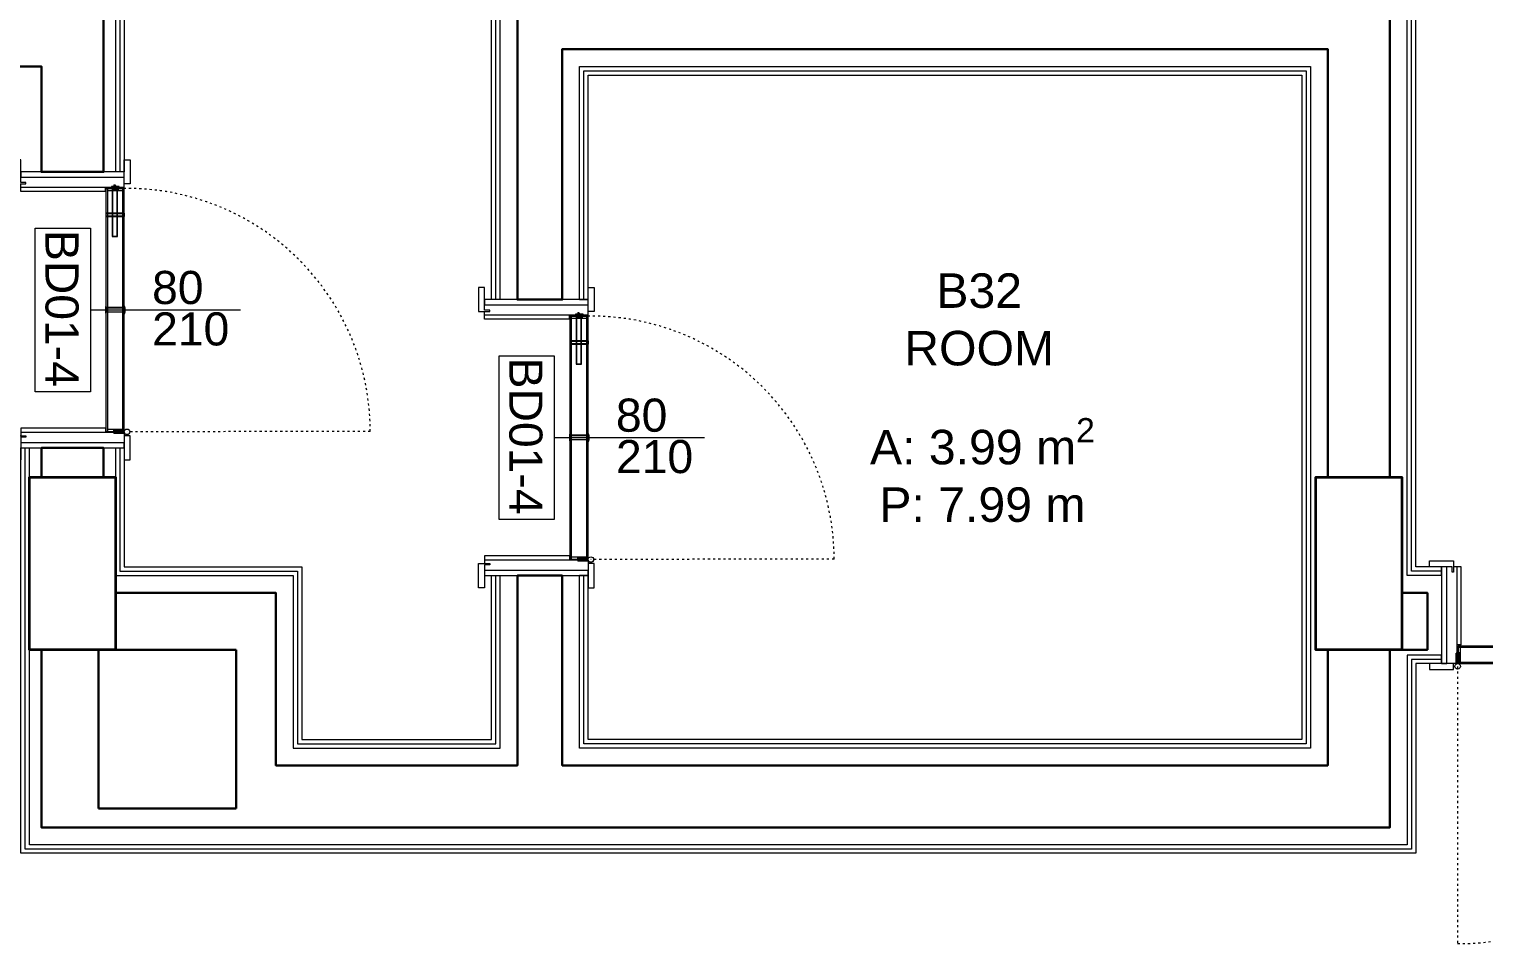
# Model space of a CAD drawing. Header units: centimetres. Extents: x 118932 to 154602, y -32682 to -23521.
# Drawn here: x 127957.7 to 128379.6, y -30261.6 to -29996.5 of the extents above; entities that cross this region are included whole.
import ezdxf

# ---------------------------------------------------------------- set-up
doc = ezdxf.new("R2010")
doc.units = ezdxf.units.CM
doc.header["$LTSCALE"] = 50
doc.header["$MEASUREMENT"] = 0
doc.linetypes.add('ACAD_ISO03W100', pattern=[30, 12, -18])
for name, color, linetype, lineweight, true_color in [('GEN_00_BL_Yazı', 7, 'Continuous', 0, 0x4f5250), ('GEN_00_BL_Ölçü Dış', 7, 'Continuous', 5, 0x766a5e), ('GEN_01_TA_Kolon', 7, 'Continuous', 35, 0xd05d28), ('GEN_02_TF_Kapı', 7, 'Continuous', 9, 0x4a3526), ('GEN_05_ML_Ahşap', 7, 'Continuous', 9, 0x745e3d), ('GEN_05_ML_Alçıpan_giydirme', 7, 'Continuous', 18, 0x7ebab5), ('GEN_06_GR_İnce', 7, 'Continuous', 13, 0xb0b0a9), ('KALACAK DUVARLAR', 7, 'Continuous', 30, 0x005387)]:
    doc.layers.add(name, color=color, linetype=linetype, lineweight=lineweight, true_color=true_color)
doc.styles.add('ARIAL', font='arial.ttf')
doc.styles.add('arial_1_18', font='arial.ttf', dxfattribs={"height": 0.2})

# ---------------------------------------------------------------- blocks, each defined once
blk = doc.blocks.new('LEVEL -1_B BLOK_KOLON')
at = {"layer": 'GEN_01_TA_Kolon', "elevation": 0, "flags": 128}
for points in [[(53849.91, 7365.18), (53849.91, 7315.18), (53824.91, 7315.18), (53824.91, 7365.18), (53849.91, 7365.18), (53849.91, 7315.18), (53824.91, 7315.18), (53824.91, 7365.18)], [(54222.91, 7315.18), (54197.91, 7315.18), (54197.91, 7365.18), (54222.91, 7365.18)]]:
    blk.add_lwpolyline(points, close=True, dxfattribs=at)
blk.add_lwpolyline([(54222.91, 7331.68), (54222.91, 7315.18), (54197.91, 7315.18), (54197.91, 7365.18), (54222.91, 7365.18)], dxfattribs=at)
blk = doc.blocks.new('PP_Level-1_Bblok_YeniDuvarlar')
at = {"layer": 'GEN_05_ML_Alçıpan_giydirme', "elevation": 0}
for points in [[(897.54, 597.71), (895.04, 597.71), (895.04, 690.79), (1130.04, 690.79), (1130.04, 1086.2)], [(896.29, 597.71), (896.29, 689.54), (1131.29, 689.54), (1131.29, 1086.2)], [(897.54, 597.71), (897.54, 688.29), (1132.54, 688.29), (1132.54, 1084.66)], [(1170.54, 517.71), (1170.54, 520.21), (1163.04, 520.21), (1163.04, 1071.17), (1182.82, 1071.17), (1182.82, 1078.67)], [(1170.54, 517.71), (1160.54, 517.71), (1160.54, 1073.67), (1182.82, 1073.67)], [(1170.54, 518.96), (1161.79, 518.96), (1161.79, 1072.42), (1182.82, 1072.42)], [(777.54, 696.29), (788.54, 696.29), (788.54, 634.71), (786.04, 634.71)], [(777.54, 695.04), (787.29, 695.04), (787.29, 634.71)], [(777.54, 693.79), (786.04, 693.79), (786.04, 634.71)], [(920.54, 597.71), (920.54, 665.29), (1132.54, 665.29), (1132.54, 467.73), (920.54, 467.73), (920.54, 517.71)], [(920.54, 597.71), (923.04, 597.71), (923.04, 662.79), (1130.04, 662.79), (1130.04, 470.23), (923.04, 470.23), (923.04, 517.71), (920.54, 517.71)], [(921.79, 597.71), (921.79, 664.04), (1131.29, 664.04), (1131.29, 468.98), (921.79, 468.98), (921.79, 517.71)], [(786.04, 634.71), (777.55, 634.71)], [(1170.54, 492.2), (1163.04, 492.2), (1163.04, 437.23), (758.54, 437.23), (758.54, 554.71), (761.04, 554.71)], [(1170.54, 493.45), (1161.79, 493.45), (1161.79, 438.48), (759.79, 438.48), (759.79, 554.71)], [(1170.54, 494.7), (1160.54, 494.7), (1160.54, 439.73), (761.04, 439.73), (761.04, 554.71)], [(786.04, 554.71), (786.04, 517.71), (837.52, 517.71), (837.52, 467.73), (897.54, 467.73), (897.54, 517.71)], [(786.04, 554.71), (788.54, 554.71), (788.54, 520.21), (840.02, 520.21), (840.02, 470.23), (895.04, 470.23), (895.04, 517.71), (897.54, 517.71)], [(787.29, 554.71), (787.29, 518.96), (838.77, 518.96), (838.77, 468.98), (896.29, 468.98), (896.29, 517.71)], [(1170.54, 492.2), (1170.54, 494.7)]]:
    blk.add_lwpolyline(points, dxfattribs=at)
blk = doc.blocks.new('KALACAK DUVALAR LEVEL -1 B BLOK')
at = {"layer": 'KALACAK DUVARLAR'}
blk.add_line((-935.45, 219.49, 0), (-975.43, 219.5), dxfattribs=at)
at = {"layer": 'KALACAK DUVARLAR', "flags": 128}
for points in [[(-1368.44, 235.98), (-1506.94, 235.98), (-1674.96, 235.98), (-1674.96, 279.48), (-1719.94, 279.48), (-1719.94, 388.57), (-1524.94, 388.57), (-1364.94, 388.57), (-1364.94, 383.57), (-1346.94, 383.57), (-1346.94, 388.57), (-991.94, 388.57), (-991.94, 357.98), (-978.94, 357.98), (-978.93, 357.98), (-973.94, 357.98), (-973.94, 406.57), (-1346.94, 406.57), (-1346.94, 807.98), (-995.44, 807.98), (-995.44, 825.98), (-1343.44, 825.98)], [(-600.94, 270.98), (-600.94, 269.48), (-600.94, 809.48), (-618.94, 809.48), (-618.94, 406.57), (-853.94, 406.57), (-853.94, 325.09), (-853.94, 320.98), (-840.94, 320.98), (-840.94, 393.57), (-618.94, 393.57), (-618.94, 269.48)], [(-618.94, 219.48), (-618.94, 186), (-840.94, 186), (-840.94, 238.87), (-840.94, 240.98), (-853.94, 240.98), (-853.94, 238.87), (-853.94, 186), (-923.96, 186), (-923.96, 235.98), (-968.94, 235.98), (-970.44, 235.98)], [(-975.44, 168), (-991.94, 168), (-991.94, 219.48)], [(-975.43, 219.49), (-975.44, 173.51)], [(-935.46, 219.49), (-935.46, 173.51)], [(-935.46, 168), (-600.94, 168), (-600.94, 219.48)], [(-935.45, 173.51), (-975.44, 173.51)], [(-975.44, 168), (-935.45, 168)], [(-935.46, 168), (-923.96, 168)]]:
    blk.add_lwpolyline(points, dxfattribs=at)
blk.add_lwpolyline([(-973.94, 269.48), (-991.94, 269.48), (-991.94, 277.98), (-973.94, 277.98)], close=True, dxfattribs=at)
at = {"layer": 'KALACAK DUVARLAR'}
blk.add_lwpolyline([(-597.44, 235.98), (-590.03, 235.98), (-590.03, 219.49), (-597.44, 219.49)], close=True, dxfattribs=at)
blk = doc.blocks.new('BD05-3')
at = {"layer": 'GEN_02_TF_Kapı'}
for p, q in [((-165.86, 0.14), (-165.86, -3)), ((-165.56, 0.01), (-165.56, -3)), ((-165.26, 0.01), (-165.26, -3)), ((-165.26, 0), (-86.19, 0)), ((-165.26, -5.2), (-165.26, 0)), ((-164.96, 0.14), (-164.96, -3)), ((-94.32, 0), (-94.32, -5.2, 0)), ((-93.32, 0), (-93.32, -5.2, 0)), ((-86.19, -5.2), (-86.19, 0)), ((-85.7, 0), (-85.7, -5.2, 0)), ((-85.69, 0), (-85.69, -5.2, 0)), ((-84.31, 0), (-84.31, -5.2, 0)), ((-4.8, 0), (-83.81, 0)), ((-83.81, -5.2), (-83.81, 0)), ((-76.68, 0), (-76.68, -5.2, 0)), ((-75.68, 0), (-75.68, -5.2, 0)), ((-5.1, 0.14), (-5.1, -3)), ((-4.8, 0.01), (-4.8, -3)), ((-4.8, -5.2), (-4.8, 0)), ((-4.5, 0.01), (-4.5, -3)), ((-4.5, 0), (-4.5, -28)), ((-4.5, 0), (0, 0)), ((-4.2, 0.14), (-4.2, -3)), ((-165.5, 0), (-170, 0)), ((-165.56, -3), (-165.86, -3)), ((-165.24, -2.6), (-165.56, -2.26)), ((-165.24, -2.6), (-165.56, -2.26)), ((-165.24, -2.6), (-165.56, -3.01)), ((-165.5, 0), (-165.5, -28)), ((-165.26, -0.4), (-86.19, -0.4)), ((-165.26, -2.54), (-165.26, -2.12)), ((-165.26, -2.55), (-165.24, -2.55)), ((-165.26, -2.65), (-165.26, -2.55)), ((-165.26, -2.65), (-165.24, -2.65)), ((-165.26, -3.08), (-165.26, -2.66)), ((-164.96, -3), (-165.26, -3)), ((-165.24, -2.1), (-164.88, -2.1)), ((-165.24, -2.45), (-165.24, -2.55)), ((-165.24, -2.45), (-165.13, -2.45)), ((-165.24, -2.65), (-165.24, -2.55)), ((-165.24, -2.65), (-165.24, -2.75)), ((-165.24, -2.75), (-165.13, -2.75)), ((-164.88, -3.1), (-165.24, -3.1)), ((-165.13, -2.12), (-165.13, -3.08)), ((-165.13, -2.45), (-165.13, -2.75)), ((-164.86, -2.12), (-164.86, -3.08)), ((-164.66, -4.8), (-164.66, -0.4)), ((-86.79, -4.8), (-86.79, -0.4)), ((-86.59, -2.12), (-86.59, -3.08)), ((-86.21, -2.1), (-86.57, -2.1)), ((-86.57, -2.12), (-86.57, -3.08)), ((-86.21, -2.12), (-86.57, -2.12)), ((-86.57, -3.08), (-86.21, -3.08)), ((-86.57, -3.1), (-86.21, -3.1)), ((-86.32, -2.12), (-86.32, -3.08)), ((-86.21, -2.45), (-86.32, -2.45)), ((-86.32, -2.45), (-86.32, -2.75)), ((-86.21, -2.75), (-86.32, -2.75)), ((-86.21, -2.54), (-86.21, -2.12)), ((-86.21, -2.6), (-85.89, -2.26)), ((-86.21, -2.6), (-85.89, -2.26)), ((-86.21, -2.45), (-86.21, -2.55)), ((-86.21, -2.54), (-86.19, -2.54)), ((-86.19, -2.55), (-86.21, -2.55)), ((-86.21, -2.65), (-86.21, -2.55)), ((-86.21, -2.6), (-85.89, -3.01)), ((-86.21, -2.65), (-86.21, -2.75)), ((-86.19, -2.65), (-86.21, -2.65)), ((-86.21, -3.08), (-86.21, -2.66)), ((-86.21, -2.66), (-86.19, -2.66)), ((-86.19, -2.06), (-86.19, -3.11)), ((-85.19, -2.73), (-86.19, -2.06)), ((-86.19, -2.54), (-86.19, -2.12)), ((-86.19, -2.65), (-86.19, -2.55)), ((-86.19, -3.08), (-86.19, -2.66)), ((-85.19, -2.99), (-86.19, -3.11)), ((-86.19, -3.11), (-86.19, -2.99)), ((-85.69, -1.47), (-85.59, -1.47)), ((-85.59, -3.69), (-85.69, -3.69)), ((-85.59, -1.47), (-85.59, -2.46)), ((-85.59, -3.04), (-85.59, -3.69)), ((-85.19, -2.99), (-85.19, -2.73)), ((-84.81, -2.73), (-83.81, -2.06)), ((-84.81, -2.99), (-84.81, -2.73)), ((-84.81, -2.99), (-83.81, -3.11)), ((-84.41, -1.47), (-84.41, -2.46)), ((-84.31, -1.47), (-84.41, -1.47)), ((-84.41, -3.04), (-84.41, -3.69)), ((-84.41, -3.69), (-84.31, -3.69)), ((-83.79, -2.6), (-84.11, -2.26)), ((-83.79, -2.6), (-84.11, -2.26)), ((-83.79, -2.6), (-84.11, -3.01)), ((-4.8, -0.4), (-83.81, -0.4)), ((-83.81, -2.06), (-83.81, -3.11)), ((-83.81, -2.54), (-83.81, -2.12)), ((-83.79, -2.54), (-83.81, -2.54)), ((-83.81, -2.55), (-83.79, -2.55)), ((-83.81, -2.65), (-83.81, -2.55)), ((-83.81, -2.65), (-83.79, -2.65)), ((-83.81, -3.08), (-83.81, -2.66)), ((-83.79, -2.66), (-83.81, -2.66)), ((-83.81, -3.11), (-83.81, -2.99)), ((-83.79, -2.1), (-83.43, -2.1)), ((-83.79, -2.54), (-83.79, -2.12)), ((-83.79, -2.12), (-83.43, -2.12)), ((-83.79, -2.45), (-83.79, -2.55)), ((-83.79, -2.45), (-83.68, -2.45)), ((-83.79, -2.65), (-83.79, -2.55)), ((-83.79, -2.65), (-83.79, -2.75)), ((-83.79, -3.08), (-83.79, -2.66)), ((-83.79, -2.75), (-83.68, -2.75)), ((-83.43, -3.08), (-83.79, -3.08)), ((-83.43, -3.1), (-83.79, -3.1)), ((-83.68, -2.12), (-83.68, -3.08)), ((-83.68, -2.45), (-83.68, -2.75)), ((-83.43, -2.12), (-83.43, -3.08)), ((-83.41, -2.12), (-83.41, -3.08)), ((-83.21, -4.8), (-83.21, -0.4)), ((-5.4, -4.8), (-5.4, -0.4)), ((-5.2, -2.12), (-5.2, -3.08)), ((-4.82, -2.1), (-5.18, -2.1)), ((-5.18, -3.1), (-4.82, -3.1)), ((-5.1, -3), (-4.8, -3)), ((-4.93, -2.12), (-4.93, -3.08)), ((-4.82, -2.45), (-4.93, -2.45)), ((-4.93, -2.45), (-4.93, -2.75)), ((-4.82, -2.75), (-4.93, -2.75)), ((-4.82, -2.6), (-4.5, -2.26)), ((-4.82, -2.6), (-4.5, -2.26)), ((-4.82, -2.45), (-4.82, -2.55)), ((-4.8, -2.55), (-4.82, -2.55)), ((-4.82, -2.65), (-4.82, -2.55)), ((-4.82, -2.6), (-4.5, -3.01)), ((-4.82, -2.65), (-4.82, -2.75)), ((-4.8, -2.65), (-4.82, -2.65)), ((-4.8, -2.54), (-4.8, -2.12)), ((-4.8, -2.65), (-4.8, -2.55)), ((-4.8, -3.08), (-4.8, -2.66)), ((-4.5, -3), (-4.2, -3)), ((-164.3, -5.4), (-165.5, -5.4)), ((-165.26, -4.8), (-86.19, -4.8)), ((-165.26, -5.2), (-86.19, -5.2)), ((-164.3, -5.4), (-164.3, -28)), ((-84.41, -5.2), (-85.6, -5.2)), ((-4.8, -4.8), (-83.81, -4.8)), ((-4.8, -5.2), (-83.81, -5.2)), ((-5.7, -5.4), (-5.7, -28)), ((-5.7, -5.4), (-4.5, -5.4)), ((-166.5, -26.5), (-166.9, -26.5)), ((-166.9, -26.5), (-166.9, -28)), ((-166.5, -28), (-166.5, -26.5)), ((-164.3, -28), (-166.5, -28)), ((-5.7, -28), (-3.5, -28)), ((-3.5, -28), (-3.5, -26.5)), ((-3.5, -26.5), (-3.1, -26.5)), ((-3.1, -26.5), (-3.1, -28)), ((-3.1, -28), (0, -28))]:
    blk.add_line(p, q, dxfattribs=at)
at = {"layer": 'GEN_02_TF_Kapı', "linetype": 'ACAD_ISO03W100', "ltscale": 0.001}
for points in [[(-165.41, 0.8), (-165.41, 81.22, -0.416033), (-85, 0.3)], [(-4.65, 0.8), (-4.65, 81.15, 0.416032), (-85, 0.3)]]:
    blk.add_lwpolyline(points, format="xyb", dxfattribs=at)
at = {"layer": 'GEN_02_TF_Kapı'}
for points in [[(-166.5, 0), (-173.5, 0), (-173.5, 1.75), (-166.5, 1.75)], [(-94.22, 0), (-94.32, 0), (-94.32, -5.2), (-94.22, -5.2)], [(-94.32, 0), (-94.22, 0), (-94.22, -5.2), (-94.32, -5.2)], [(-94.22, -5.2), (-93.42, -5.2), (-93.42, 0), (-94.22, 0)], [(-93.42, 0), (-93.32, 0), (-93.32, -5.2), (-93.42, -5.2)], [(-93.32, 0), (-93.42, 0), (-93.42, -5.2), (-93.32, -5.2)], [(-86, 0), (-84, 0), (-84, 0.2), (-84.4, 0.3), (-85.6, 0.3), (-86, 0.2)], [(-85.6, 0), (-85.7, 0), (-85.7, -5.2), (-85.6, -5.2)], [(-85.59, 0), (-85.69, 0), (-85.69, -5.2), (-85.59, -5.2)], [(-85.6, -5.2), (-84.4, -5.2), (-84.4, 0), (-85.6, 0)], [(-84.41, 0), (-84.31, 0), (-84.31, -5.2), (-84.41, -5.2)], [(-76.58, 0), (-76.68, 0), (-76.68, -5.2), (-76.58, -5.2)], [(-76.68, 0), (-76.58, 0), (-76.58, -5.2), (-76.68, -5.2)], [(-75.78, -5.2), (-76.58, -5.2), (-76.58, 0), (-75.78, 0)], [(-75.78, 0), (-75.68, 0), (-75.68, -5.2), (-75.78, -5.2)], [(-75.68, 0), (-75.78, 0), (-75.78, -5.2), (-75.68, -5.2)], [(-3.5, 0), (3.5, 0), (3.5, 1.75), (-3.5, 1.75)], [(0, 0), (-1.5, 0), (-1.5, -28), (0, -28)], [(-168.5, 0), (-170, 0), (-170, -28), (-168.5, -28)], [(-95.14, -1.95), (-86.29, -1.95), (-86.29, -3.47), (-95.14, -3.47)], [(-95.04, -2.05), (-86.39, -2.05), (-86.39, -3.37), (-95.04, -3.37)], [(-86.19, -3.47), (-86.39, -3.47), (-86.39, -1.55), (-86.19, -1.55)], [(-85.69, -3.69), (-85.89, -3.69), (-85.89, -1.47), (-85.69, -1.47)], [(-84.31, -3.69), (-84.11, -3.69), (-84.11, -1.47), (-84.31, -1.47)], [(-83.81, -3.47), (-83.61, -3.47), (-83.61, -1.55), (-83.81, -1.55)], [(-74.86, -1.95), (-83.71, -1.95), (-83.71, -3.47), (-74.86, -3.47)], [(-74.96, -2.05), (-83.61, -2.05), (-83.61, -3.37), (-74.96, -3.37)], [(-86.01, -5.4), (-84.01, -5.4), (-84.01, -5.2), (-86.01, -5.2)]]:
    blk.add_lwpolyline(points, close=True, dxfattribs=at)
for points in [[(-165.26, -2.54), (-165.24, -2.54), (-165.24, -2.12), (-164.88, -2.12), (-164.88, -3.08), (-165.24, -3.08), (-165.24, -2.66), (-165.26, -2.66)], [(-4.8, -2.54), (-4.82, -2.54), (-4.82, -2.12), (-5.18, -2.12), (-5.18, -3.08), (-4.82, -3.08), (-4.82, -2.66), (-4.8, -2.66)], [(-166.9, -28), (-173.5, -28), (-173.5, -29.75), (-166.5, -29.75), (-166.5, -28)], [(-3.1, -28), (3.5, -28), (3.5, -29.75), (-3.5, -29.75), (-3.5, -28)]]:
    blk.add_lwpolyline(points, dxfattribs=at)
for centre in [(-165.41, 0.8), (-4.65, 0.8)]:
    blk.add_circle(centre, 0.8, dxfattribs=at)
for centre, start, end in [((-165.24, -2.12), 91.5433, 178.4567), ((-165.24, -3.08), 181.5433, 268.4567), ((-164.88, -2.12), 1.5433, 88.4567), ((-164.88, -3.08), 271.5433, 358.4567), ((-86.57, -2.12), 91.5433, 178.4567), ((-86.57, -3.08), 181.5433, 268.4567), ((-86.21, -2.12), 1.5433, 88.4567), ((-86.21, -3.08), 271.5433, 358.4567), ((-83.79, -2.12), 91.5433, 178.4567), ((-83.79, -3.08), 181.5433, 268.4567), ((-83.43, -2.12), 1.5433, 88.4567), ((-83.43, -3.08), 271.5433, 358.4567), ((-5.18, -2.12), 91.5433, 178.4567), ((-5.18, -3.08), 181.5433, 268.4567), ((-4.82, -2.12), 1.5433, 88.4567), ((-4.82, -3.08), 271.5433, 358.4567)]:
    blk.add_arc(centre, 0.0206, start, end, dxfattribs=at)
at = {"layer": 'GEN_05_ML_Ahşap'}
blk.add_lwpolyline([(-85, -9.77), (-85, 33.79)], dxfattribs=at)
blk.add_lwpolyline([(-114.69, -29.77), (-55.31, -29.77), (-55.31, -9.77), (-114.69, -9.77)], close=True, dxfattribs=at)
at = {"layer": 'GEN_00_BL_Yazı', "char_height": 12, "attachment_point": 7, "rotation": 90, "style": 'arial_1_18'}
for s, insert in [('\\A1;170', (-86.95, 8.27)), ('\\A1;210', (-71.2, 6.68))]:
    blk.add_mtext_dynamic_manual_height_columns(s, width=3542.6897, gutter_width=1875, heights=[387.79], dxfattribs=dict(at, insert=insert))
at = {"layer": 'GEN_00_BL_Yazı', "insert": (-112.21, -26.22), "char_height": 12, "attachment_point": 7, "style": 'arial_1_18'}
blk.add_mtext_dynamic_manual_height_columns('\\A1;BD05-3', width=3542.6897, gutter_width=1875, heights=[387.79], dxfattribs=at)
blk = doc.blocks.new('BD01-4')
at = {"layer": 'GEN_02_TF_Kapı'}
for p, q in [((-75.5, 0), (-80, 0)), ((-75.5, 0), (-75.5, -30)), ((-4.8, 0), (-75.2, 0)), ((-75.2, -5.2), (-75.2, 0)), ((-68.07, 0), (-68.07, -5.2, 0)), ((-67.07, 0), (-67.07, -5.2, 0)), ((-40.7, 0), (-40.7, -5.2, 0)), ((-39.31, 0), (-39.31, -5.2, 0)), ((-5.1, 0.14), (-5.1, -3)), ((-4.8, 0.01), (-4.8, -3)), ((-4.8, -5.2), (-4.8, 0)), ((-4.5, 0.01), (-4.5, -3)), ((-4.5, 0), (-4.5, -30)), ((-4.5, 0), (0, 0)), ((-4.2, 0.14), (-4.2, -3)), ((-76.2, -2.73), (-75.2, -2.06)), ((-76.2, -2.99), (-76.2, -2.73)), ((-76.2, -2.99), (-75.2, -3.11)), ((-75.8, -1.47), (-75.8, -2.46)), ((-75.7, -1.47), (-75.8, -1.47)), ((-75.8, -3.04), (-75.8, -3.69)), ((-75.8, -3.69), (-75.7, -3.69)), ((-75.18, -2.6), (-75.5, -2.26)), ((-75.18, -2.6), (-75.5, -2.26)), ((-75.18, -2.6), (-75.5, -3.01)), ((-4.8, -0.4), (-75.2, -0.4)), ((-75.2, -2.06), (-75.2, -3.11)), ((-75.2, -2.54), (-75.2, -2.12)), ((-75.18, -2.54), (-75.2, -2.54)), ((-75.2, -2.55), (-75.18, -2.55)), ((-75.2, -2.65), (-75.2, -2.55)), ((-75.2, -2.65), (-75.18, -2.65)), ((-75.2, -3.08), (-75.2, -2.66)), ((-75.18, -2.66), (-75.2, -2.66)), ((-75.2, -3.11), (-75.2, -2.99)), ((-75.18, -2.1), (-74.82, -2.1)), ((-75.18, -2.54), (-75.18, -2.12)), ((-75.18, -2.12), (-74.82, -2.12)), ((-75.18, -2.45), (-75.18, -2.55)), ((-75.18, -2.45), (-75.07, -2.45)), ((-75.18, -2.65), (-75.18, -2.55)), ((-75.18, -2.65), (-75.18, -2.75)), ((-75.18, -3.08), (-75.18, -2.66)), ((-75.18, -2.75), (-75.07, -2.75)), ((-74.82, -3.08), (-75.18, -3.08)), ((-74.82, -3.1), (-75.18, -3.1)), ((-75.07, -2.12), (-75.07, -3.08)), ((-75.07, -2.45), (-75.07, -2.75)), ((-74.82, -2.12), (-74.82, -3.08)), ((-74.8, -2.12), (-74.8, -3.08)), ((-74.6, -4.8), (-74.6, -0.4)), ((-5.4, -4.8), (-5.4, -0.4)), ((-5.2, -2.12), (-5.2, -3.08)), ((-4.82, -2.1), (-5.18, -2.1)), ((-5.18, -3.1), (-4.82, -3.1)), ((-5.1, -3), (-4.8, -3)), ((-4.93, -2.12), (-4.93, -3.08)), ((-4.82, -2.45), (-4.93, -2.45)), ((-4.93, -2.45), (-4.93, -2.75)), ((-4.82, -2.75), (-4.93, -2.75)), ((-4.82, -2.6), (-4.5, -2.26)), ((-4.82, -2.6), (-4.5, -2.26)), ((-4.82, -2.45), (-4.82, -2.55)), ((-4.8, -2.55), (-4.82, -2.55)), ((-4.82, -2.65), (-4.82, -2.55)), ((-4.82, -2.6), (-4.5, -3.01)), ((-4.82, -2.65), (-4.82, -2.75)), ((-4.8, -2.65), (-4.82, -2.65)), ((-4.8, -2.54), (-4.8, -2.12)), ((-4.8, -2.65), (-4.8, -2.55)), ((-4.8, -3.08), (-4.8, -2.66)), ((-4.5, -3), (-4.2, -3)), ((-74.3, -5.4), (-75.5, -5.4)), ((-4.8, -4.8), (-75.2, -4.8)), ((-4.8, -5.2), (-75.2, -5.2)), ((-74.3, -5.4), (-74.3, -30)), ((-39.41, -5.2), (-40.6, -5.2)), ((-5.7, -5.4), (-5.7, -30)), ((-5.7, -5.4), (-4.5, -5.4)), ((-76.5, -28.5), (-76.9, -28.5)), ((-76.9, -28.5), (-76.9, -30)), ((-76.5, -30), (-76.5, -28.5)), ((-3.5, -30), (-3.5, -28.5)), ((-3.5, -28.5), (-3.1, -28.5)), ((-3.1, -28.5), (-3.1, -30)), ((-74.3, -30), (-76.5, -30)), ((-5.7, -30), (-3.5, -30)), ((-3.1, -30), (0, -30))]:
    blk.add_line(p, q, dxfattribs=at)
at = {"layer": 'GEN_02_TF_Kapı', "linetype": 'ACAD_ISO03W100', "ltscale": 0.001}
blk.add_lwpolyline([(-75.2, 0, -0.416906), (-4.8, 71.35), (-4.65, 0.8)], format="xyb", dxfattribs=at)
at = {"layer": 'GEN_02_TF_Kapı'}
for points in [[(-76.5, 0), (-83.5, 0), (-83.5, 1.75), (-76.5, 1.75)], [(-78.5, 0), (-80, 0), (-80, -30), (-78.5, -30)], [(-67.97, 0), (-68.07, 0), (-68.07, -5.2), (-67.97, -5.2)], [(-68.07, 0), (-67.97, 0), (-67.97, -5.2), (-68.07, -5.2)], [(-67.17, -5.2), (-67.97, -5.2), (-67.97, 0), (-67.17, 0)], [(-67.17, 0), (-67.07, 0), (-67.07, -5.2), (-67.17, -5.2)], [(-67.07, 0), (-67.17, 0), (-67.17, -5.2), (-67.07, -5.2)], [(-41, 0), (-39, 0), (-39, 0.2), (-39.4, 0.3), (-40.6, 0.3), (-41, 0.2)], [(-40.6, 0), (-40.7, 0), (-40.7, -5.2), (-40.6, -5.2)], [(-40.6, -5.2), (-39.4, -5.2), (-39.4, 0), (-40.6, 0)], [(-39.41, 0), (-39.31, 0), (-39.31, -5.2), (-39.41, -5.2)], [(-3.5, 0), (3.5, 0), (3.5, 1.75), (-3.5, 1.75)], [(0, 0), (-1.5, 0), (-1.5, -30), (0, -30)], [(-75.7, -3.69), (-75.5, -3.69), (-75.5, -1.47), (-75.7, -1.47)], [(-75.2, -3.47), (-75, -3.47), (-75, -1.55), (-75.2, -1.55)], [(-61.25, -1.95), (-75.1, -1.95), (-75.1, -3.47), (-61.25, -3.47)], [(-61.35, -2.05), (-75, -2.05), (-75, -3.37), (-61.35, -3.37)], [(-41.01, -5.4), (-39.01, -5.4), (-39.01, -5.2), (-41.01, -5.2)]]:
    blk.add_lwpolyline(points, close=True, dxfattribs=at)
for points in [[(-4.8, -2.54), (-4.82, -2.54), (-4.82, -2.12), (-5.18, -2.12), (-5.18, -3.08), (-4.82, -3.08), (-4.82, -2.66), (-4.8, -2.66)], [(-76.9, -30), (-83.5, -30), (-83.5, -31.75), (-76.5, -31.75), (-76.5, -30)], [(-3.1, -30), (3.5, -30), (3.5, -31.75), (-3.5, -31.75), (-3.5, -30)]]:
    blk.add_lwpolyline(points, dxfattribs=at)
blk.add_circle((-4.65, 0.8), 0.8, dxfattribs=at)
for centre, start, end in [((-75.18, -2.12), 91.5433, 178.4567), ((-75.18, -3.08), 181.5433, 268.4567), ((-74.82, -2.12), 1.5433, 88.4567), ((-74.82, -3.08), 271.5433, 358.4567), ((-5.18, -2.12), 91.5433, 178.4567), ((-5.18, -3.08), 181.5433, 268.4567), ((-4.82, -2.12), 1.5433, 88.4567), ((-4.82, -3.08), 271.5433, 358.4567)]:
    blk.add_arc(centre, 0.0206, start, end, dxfattribs=at)
at = {"layer": 'GEN_05_ML_Ahşap'}
blk.add_lwpolyline([(-40, -9.81), (-40, 33.75)], dxfattribs=at)
blk.add_lwpolyline([(-16.3, -25.81), (-63.7, -25.81), (-63.7, -9.81), (-16.3, -9.81)], close=True, dxfattribs=at)
at = {"layer": 'GEN_00_BL_Yazı', "char_height": 9.6, "attachment_point": 7, "rotation": 90, "style": 'arial_1_18'}
for s, insert in [('\\A1;210', (-29.56, 8.09)), ('\\A1;80', (-41.56, 8.07))]:
    blk.add_mtext_dynamic_manual_height_columns(s, width=2834.1518, gutter_width=1500, heights=[310.23], dxfattribs=dict(at, insert=insert))
at = {"layer": 'GEN_00_BL_Yazı', "insert": (-17.69, -22.98), "char_height": 9.6, "attachment_point": 9, "style": 'arial_1_18'}
blk.add_mtext_dynamic_manual_height_columns('\\A1;BD01-4', width=2834.1518, gutter_width=1500, heights=[310.23], dxfattribs=at)
blk = doc.blocks.new('LEVEL -1 KAPILAR')
at = {"color": 5}
for name, p, rotation in [('BD01-4', (167.79, -1629.13), 270), ('BD01-4', (302.3, -1666.13), 270), ('BD05-3', (549.79, -1691.64), 180)]:
    blk.add_blockref(name, p, dxfattribs=dict(at, rotation=rotation))
blk = doc.blocks.new('tefrıslı mahal level -1 b blok')
at = {"layer": 'GEN_00_BL_Yazı', "char_height": 10, "attachment_point": 2, "style": 'ARIAL'}
for s, insert in [('B32\\PROOM', (51.42, -254.84)), ('\\A1;\\pxqc;\\PA: 3.99 m{\\H0.7x;\\S2^ ;}\\PP: 7.99 m', (52.36, -280.12, 0))]:
    blk.add_mtext(s, dxfattribs=dict(at, insert=insert))

msp = doc.modelspace()

# ---------------------------------------------------------------- block references
for name, p in [('LEVEL -1_B BLOK_KOLON', (74132.92, -37491.52)), ('KALACAK DUVALAR LEVEL -1 B BLOK', (128953.26, -30395.83, 0)), ('PP_Level-1_Bblok_YeniDuvarlar', (127196.78, -30672.55, 0))]:
    msp.add_blockref(name, p)
at = {"layer": 'GEN_00_BL_Ölçü Dış'}
msp.add_blockref('tefrıslı mahal level -1 b blok', (128181.82, -29812.4), dxfattribs=at)
at = {"layer": 'GEN_06_GR_İnce'}
msp.add_blockref('LEVEL -1 KAPILAR', (127817.53, -28488.7), dxfattribs=at)

doc.saveas('drawing.dxf')
